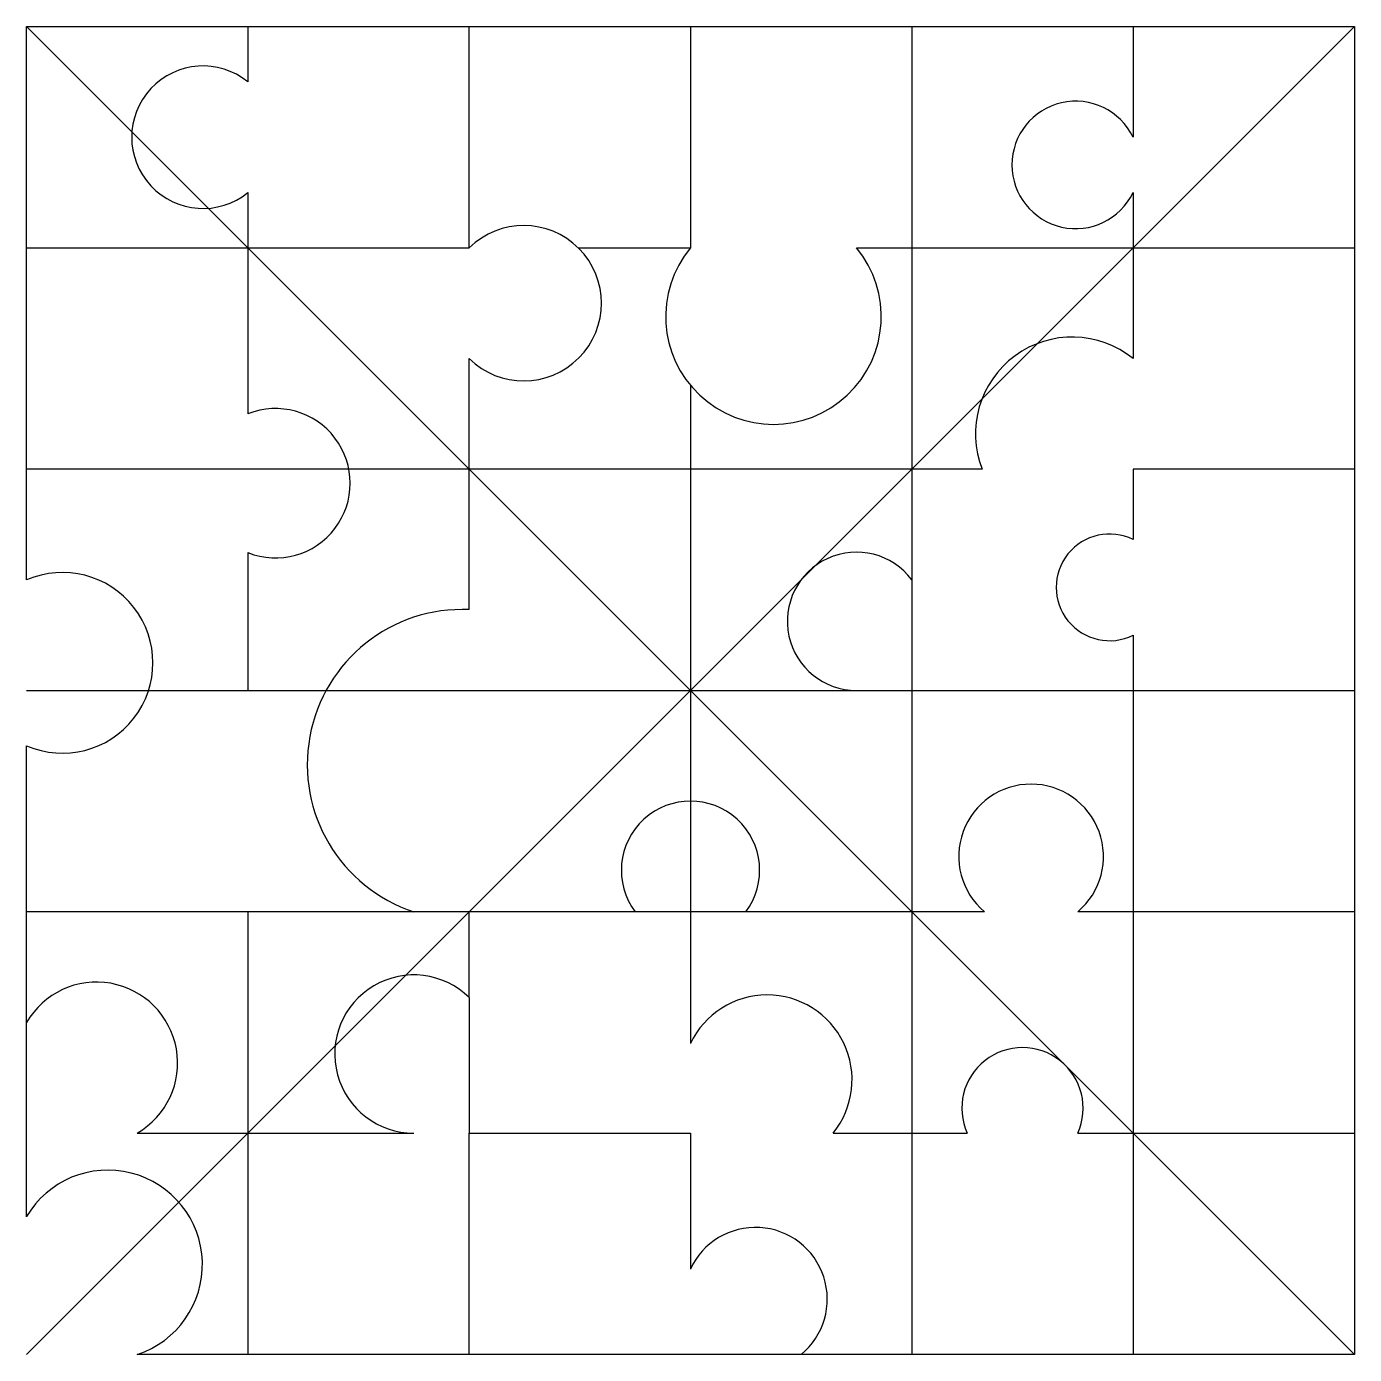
# Model space of a CAD drawing. Header units: inches. Extents: x -6 to 6, y -6 to 6.
import ezdxf

# ---------------------------------------------------------------- set-up
doc = ezdxf.new("R2010")
doc.units = ezdxf.units.IN
doc.layers.get('0').update_dxf_attribs({"linetype": 'CONTINUOUS'})

msp = doc.modelspace()

# ---------------------------------------------------------------- linework, layer by layer
for p, q in [((-6, 6), (6, 6)), ((6, -6), (-6, 6)), ((-6, -6), (6, 6)), ((-6, 1), (-6, 6)), ((-4, 6), (-4, 5.5)), ((-2, 4), (-2, 6)), ((0, 6), (0, 4)), ((2, 6), (2, -6)), ((4, 6), (4, 5)), ((6, 6), (6, -6)), ((-4, 4.5), (-4, 2.5)), ((4, 4.5), (4, 3)), ((-6, 4), (-2, 4)), ((-1.014, 4), (0, 4)), ((1.5, 4), (6, 4)), ((-2, 0.731), (-2, 3)), ((0, 2.757), (0, -3.19)), ((2.636, 2), (-6, 2)), ((6, 2), (4, 2)), ((4, 2), (4, 1.365)), ((-4, 1.246), (-4, 0)), ((4, 0.5), (4, -6)), ((-6, 0), (6, 0)), ((-6, -3), (-6, -0.5)), ((2.656, -2), (-6, -2)), ((-4, -2), (-4, -6)), ((-2, -2.774), (-2, -2)), ((6, -2), (3.5, -2)), ((-2, -2.774), (-2, -4)), ((-6, -3.824), (-6, -3)), ((-6, -4), (-6, -3.824)), ((-6, -4.755), (-6, -4)), ((-5, -4), (-2.5, -4)), ((-2, -6), (-2, -4)), ((-2, -4), (0, -4)), ((0, -4), (0, -5.23)), ((1.289, -4), (2.5, -4)), ((3.5, -4), (6, -4)), ((6, -6), (-5, -6))]:
    msp.add_line(p, q)
for centre, radius, start, end in [((-4.406, 5), 0.644, 50.947, 309.053), ((3.481, 4.75), 0.576, 25.7229, 334.2771), ((-1.507, 3.5), 0.702, -134.5959, 134.5959), ((0.75, 3.379), 0.974, -219.6443, 39.6443), ((3.45, 2.319), 0.875, 51.0679, 201.4204), ((-3.75, 1.873), 0.675, -111.7342, 111.7342), ((3.787, 0.932), 0.482, 63.7285, 296.2715), ((1.5, 0.625), 0.625, 36.8699, 270), ((-5.675, 0.25), 0.817, -113.4312, 113.4312), ((-2.062, -0.669), 1.401, 87.4445, 251.8045), ((3.078, -1.5), 0.654, -49.825, 229.825), ((0, -1.625), 0.625, -36.8699, 216.8699), ((-5.367, -3.367), 0.732, -59.8429, 149.8429), ((-2.5, -3.285), 0.715, 45.6181, 270), ((0.693, -3.518), 0.767, -38.9223, 154.6498), ((3, -3.775), 0.548, -24.2034, 204.2034), ((-5.265, -5.188), 0.854, -71.952, 149.4741), ((0.588, -5.5), 0.648, -50.5451, 155.3371)]:
    msp.add_arc(centre, radius, start, end)

doc.saveas('drawing.dxf')
